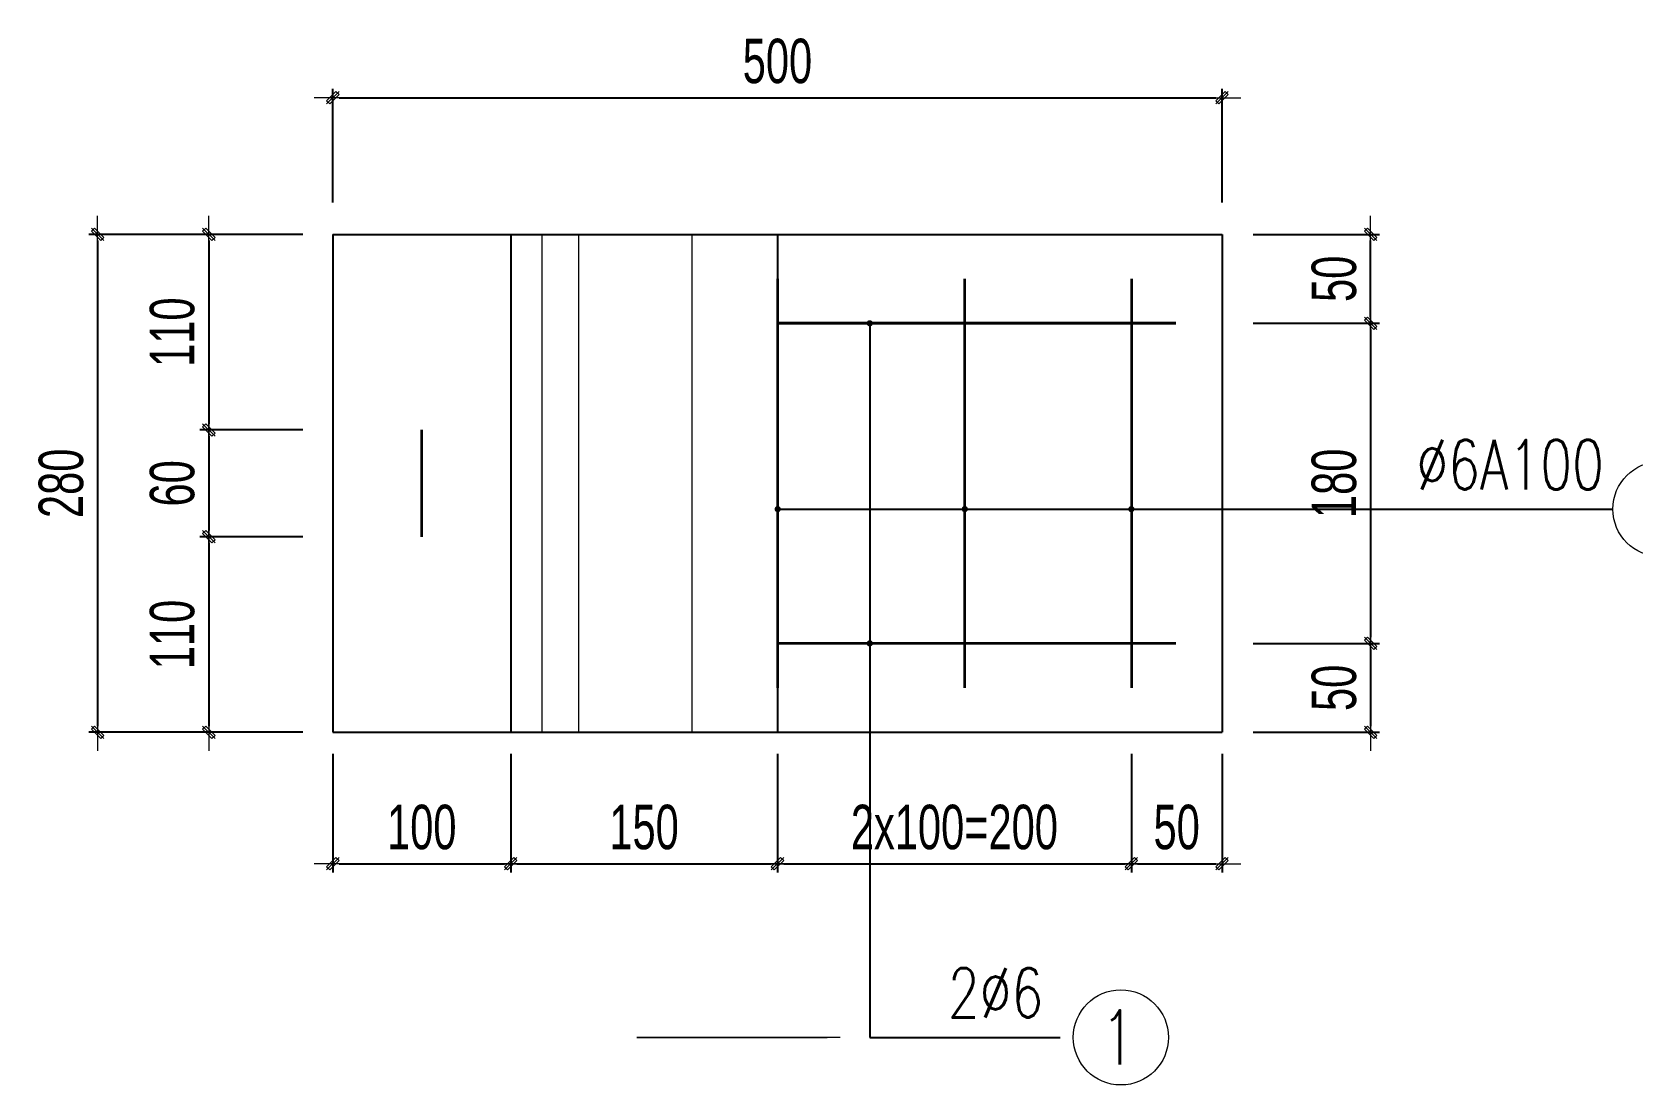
# Model space of a CAD drawing. Header units: inches. Extents: x -676 to 53517, y -16349 to 46516.
# Drawn here: x 30725 to 32526, y -865 to 319 of the extents above; entities that cross this region are included whole.
import ezdxf
from ezdxf.enums import TextEntityAlignment as Align

# ---------------------------------------------------------------- set-up
doc = ezdxf.new("R2010")
doc.units = ezdxf.units.IN
doc.header["$MEASUREMENT"] = 0
for name, color, linetype, lineweight in [('LC Dim', 8, 'Continuous', 18), ('LC Hatch', 252, 'Continuous', 9), ('LC Net thay', 7, 'Continuous', 25), ('LC Text2', 7, 'Continuous', 25), ('THEP', 1, 'Continuous', 35)]:
    doc.layers.add(name, color=color, linetype=linetype, lineweight=lineweight)
doc.styles.add('HOATBIF', font='hoatbif.shx', dxfattribs={"width": 0.7})
doc.styles.add('LC 3', font='vnsimli.shx', dxfattribs={"width": 0.75})
doc.dimstyles.new('1-100(1-25)', dxfattribs={"dimscale": 25, "dimtxt": 2.5, "dimasz": 0.35, "dimexe": 0.5, "dimexo": 0, "dimgap": 0.8, "dimtad": 1, "dimdec": 0, "dimzin": 0, "dimdsep": 46, "dimtxsty": 'HOATBIF', "dimblk1": 'DOT', "dimblk2": 'DOT', "dimsah": 1, "dimcen": -1, "dimdle": 1, "dimclrd": 256, "dimclre": 256, "dimclrt": 4, "dimadec": 3, "dimazin": 2, "dimtfac": 0.333333, "dimtdec": 0, "dimtix": 1, "dimtmove": 2, "dimatfit": 3, "dimldrblk": 'DOT', "dimfxl": 1, "dimtvp": 0.833333, "dimtolj": 1, "dimtzin": 0, "dimarcsym": 0})

# ---------------------------------------------------------------- blocks, each defined once
blk = doc.blocks.new('DOT')
at = {"layer": 'LC Dim'}
blk.add_line((-3, 0), (3, 0), dxfattribs=at)
at = {"layer": 'LC Dim', "color": 4}
blk.add_line((-1, -1), (1, 1), dxfattribs=at)
blk.add_lwpolyline([(0.5, 1), (-1, -0.5), (-0.5, -1), (1, 0.5)], close=True, dxfattribs=at)
blk = doc.blocks.new('*D735')
at = {"layer": 'Defpoints', "color": 0, "transparency": 16777216}
for p in [(31029.7, 91.5), (30799.1, -468.5), (31029.7, -468.5)]:
    blk.add_point(p, dxfattribs=at)
at = {"layer": 'LC Dim', "lineweight": -2, "transparency": 16777216}
for p, q in [((31029.7, 91.5), (30789.1, 91.5)), ((30799.1, 84.5), (30799.1, -461.5)), ((31029.7, -468.5), (30789.1, -468.5))]:
    blk.add_line(p, q, dxfattribs=at)
at = {"layer": 'LC Dim', "lineweight": -2, "transparency": 16777216, "xscale": 7, "yscale": 7, "zscale": 7}
for p, rotation in [((30799.1, 91.5), 90), ((30799.1, -468.5), 270)]:
    blk.add_blockref('DOT', p, dxfattribs=dict(at, rotation=rotation))
at = {"layer": 'LC Dim', "color": 4, "transparency": 16777216, "insert": (30758.1, -188.5), "char_height": 50, "attachment_point": 5, "rotation": 90, "style": 'HOATBIF'}
blk.add_mtext('\\A1;280', dxfattribs=at)
blk = doc.blocks.new('_Dot')
at = {"color": 0, "linetype": 'ByBlock', "lineweight": -2}
blk.add_line((-0.5, 0), (-1, 0), dxfattribs=at)
at = {"color": 0, "linetype": 'ByBlock', "const_width": 0.5}
blk.add_lwpolyline([(-0.25, 0, 1), (0.25, 0, 1)], format="xyb", close=True, dxfattribs=at)
blk = doc.blocks.new('*D736')
at = {"layer": 'Defpoints', "color": 0, "transparency": 16777216}
for p in [(31029.7, -248.5), (30924.1, -468.5), (31029.7, -468.5)]:
    blk.add_point(p, dxfattribs=at)
at = {"layer": 'LC Dim', "lineweight": -2, "transparency": 16777216}
for p, q in [((31029.7, -248.5), (30914.1, -248.5)), ((30924.1, -255.5), (30924.1, -461.5)), ((31029.7, -468.5), (30914.1, -468.5))]:
    blk.add_line(p, q, dxfattribs=at)
at = {"layer": 'LC Dim', "lineweight": -2, "transparency": 16777216, "xscale": 7, "yscale": 7, "zscale": 7}
for p, rotation in [((30924.1, -248.5), 90), ((30924.1, -468.5), 270)]:
    blk.add_blockref('DOT', p, dxfattribs=dict(at, rotation=rotation))
at = {"layer": 'LC Dim', "color": 4, "transparency": 16777216, "insert": (30883.1, -358.5), "char_height": 50, "attachment_point": 5, "rotation": 90, "style": 'HOATBIF'}
blk.add_mtext('\\A1;110', dxfattribs=at)
blk = doc.blocks.new('*D737')
at = {"layer": 'Defpoints', "color": 0, "transparency": 16777216}
for p in [(32098.7, -8.5), (32098.7, -368.5), (32230.7, -368.5)]:
    blk.add_point(p, dxfattribs=at)
at = {"layer": 'LC Dim', "lineweight": -2, "transparency": 16777216}
for p, q in [((32098.7, -8.5), (32240.7, -8.5)), ((32230.7, -15.5), (32230.7, -361.5)), ((32098.7, -368.5), (32240.7, -368.5))]:
    blk.add_line(p, q, dxfattribs=at)
at = {"layer": 'LC Dim', "lineweight": -2, "transparency": 16777216, "xscale": 7, "yscale": 7, "zscale": 7}
for p, rotation in [((32230.7, -8.5), 90), ((32230.7, -368.5), 270)]:
    blk.add_blockref('DOT', p, dxfattribs=dict(at, rotation=rotation))
at = {"layer": 'LC Dim', "color": 4, "transparency": 16777216, "insert": (32189.7, -188.5), "char_height": 50, "attachment_point": 5, "rotation": 90, "style": 'HOATBIF'}
blk.add_mtext('\\A1;180', dxfattribs=at)
blk = doc.blocks.new('*D738')
at = {"layer": 'Defpoints', "color": 0, "transparency": 16777216}
for p in [(31263.6, -492.6), (31563.6, -492.6), (31563.6, -616.3)]:
    blk.add_point(p, dxfattribs=at)
at = {"layer": 'LC Dim', "lineweight": -2, "transparency": 16777216}
for p, q in [((31263.6, -492.6), (31263.6, -626.3)), ((31563.6, -492.6), (31563.6, -626.3)), ((31270.6, -616.3), (31556.6, -616.3))]:
    blk.add_line(p, q, dxfattribs=at)
at = {"layer": 'LC Dim', "lineweight": -2, "transparency": 16777216, "xscale": 7, "yscale": 7, "zscale": 7, "rotation": 180}
blk.add_blockref('DOT', (31263.6, -616.3), dxfattribs=at)
at = {"layer": 'LC Dim', "lineweight": -2, "transparency": 16777216, "xscale": 7, "yscale": 7, "zscale": 7}
blk.add_blockref('DOT', (31563.6, -616.3), dxfattribs=at)
at = {"layer": 'LC Dim', "color": 4, "transparency": 16777216, "insert": (31413.6, -575.3), "char_height": 50, "attachment_point": 5, "style": 'HOATBIF'}
blk.add_mtext('\\A1;150', dxfattribs=at)
blk = doc.blocks.new('*D739')
at = {"layer": 'Defpoints', "color": 0, "transparency": 16777216}
for p in [(31063.6, -492.6), (31263.6, -492.6), (31263.6, -616.3)]:
    blk.add_point(p, dxfattribs=at)
at = {"layer": 'LC Dim', "lineweight": -2, "transparency": 16777216}
for p, q in [((31063.6, -492.6), (31063.6, -626.3)), ((31263.6, -492.6), (31263.6, -626.3)), ((31070.6, -616.3), (31256.6, -616.3))]:
    blk.add_line(p, q, dxfattribs=at)
at = {"layer": 'LC Dim', "lineweight": -2, "transparency": 16777216, "xscale": 7, "yscale": 7, "zscale": 7, "rotation": 180}
blk.add_blockref('DOT', (31063.6, -616.3), dxfattribs=at)
at = {"layer": 'LC Dim', "lineweight": -2, "transparency": 16777216, "xscale": 7, "yscale": 7, "zscale": 7}
blk.add_blockref('DOT', (31263.6, -616.3), dxfattribs=at)
at = {"layer": 'LC Dim', "color": 4, "transparency": 16777216, "insert": (31163.6, -575.3), "char_height": 50, "attachment_point": 5, "style": 'HOATBIF'}
blk.add_mtext('\\A1;100', dxfattribs=at)
blk = doc.blocks.new('*D740')
at = {"layer": 'Defpoints', "color": 0, "transparency": 16777216}
for p in [(32098.7, -368.5), (32098.7, -468.5), (32230.7, -468.5)]:
    blk.add_point(p, dxfattribs=at)
at = {"layer": 'LC Dim', "lineweight": -2, "transparency": 16777216}
for p, q in [((32098.7, -368.5), (32240.7, -368.5)), ((32230.7, -375.5), (32230.7, -461.5)), ((32098.7, -468.5), (32240.7, -468.5))]:
    blk.add_line(p, q, dxfattribs=at)
at = {"layer": 'LC Dim', "lineweight": -2, "transparency": 16777216, "xscale": 7, "yscale": 7, "zscale": 7}
for p, rotation in [((32230.7, -368.5), 90), ((32230.7, -468.5), 270)]:
    blk.add_blockref('DOT', p, dxfattribs=dict(at, rotation=rotation))
at = {"layer": 'LC Dim', "color": 4, "transparency": 16777216, "insert": (32189.7, -418.5), "char_height": 50, "attachment_point": 5, "rotation": 90, "style": 'HOATBIF'}
blk.add_mtext('\\A1;50', dxfattribs=at)
blk = doc.blocks.new('*D741')
at = {"layer": 'Defpoints', "color": 0, "transparency": 16777216}
for p in [(32063.6, 245.2), (31063.6, 127.4), (32063.6, 127.4)]:
    blk.add_point(p, dxfattribs=at)
at = {"layer": 'LC Dim', "lineweight": -2, "transparency": 16777216}
for p, q in [((31063.6, 127.4), (31063.6, 255.2)), ((32063.6, 127.4), (32063.6, 255.2)), ((31070.6, 245.2), (32056.6, 245.2))]:
    blk.add_line(p, q, dxfattribs=at)
at = {"layer": 'LC Dim', "lineweight": -2, "transparency": 16777216, "xscale": 7, "yscale": 7, "zscale": 7, "rotation": 180}
blk.add_blockref('DOT', (31063.6, 245.2), dxfattribs=at)
at = {"layer": 'LC Dim', "lineweight": -2, "transparency": 16777216, "xscale": 7, "yscale": 7, "zscale": 7}
blk.add_blockref('DOT', (32063.6, 245.2), dxfattribs=at)
at = {"layer": 'LC Dim', "color": 4, "transparency": 16777216, "insert": (31563.6, 286.2), "char_height": 50, "attachment_point": 5, "style": 'HOATBIF'}
blk.add_mtext('\\A1;500', dxfattribs=at)
blk = doc.blocks.new('*D744')
at = {"layer": 'Defpoints', "color": 0, "transparency": 16777216}
for p in [(31029.7, 91.5), (30924.1, -128.5), (31029.7, -128.5)]:
    blk.add_point(p, dxfattribs=at)
at = {"layer": 'LC Dim', "lineweight": -2, "transparency": 16777216}
for p, q in [((31029.7, 91.5), (30914.1, 91.5)), ((30924.1, 84.5), (30924.1, -121.5)), ((31029.7, -128.5), (30914.1, -128.5))]:
    blk.add_line(p, q, dxfattribs=at)
at = {"layer": 'LC Dim', "lineweight": -2, "transparency": 16777216, "xscale": 7, "yscale": 7, "zscale": 7}
for p, rotation in [((30924.1, 91.5), 90), ((30924.1, -128.5), 270)]:
    blk.add_blockref('DOT', p, dxfattribs=dict(at, rotation=rotation))
at = {"layer": 'LC Dim', "color": 4, "transparency": 16777216, "insert": (30883.1, -18.5), "char_height": 50, "attachment_point": 5, "rotation": 90, "style": 'HOATBIF'}
blk.add_mtext('\\A1;110', dxfattribs=at)
blk = doc.blocks.new('*D745')
at = {"layer": 'Defpoints', "color": 0, "transparency": 16777216}
for p in [(31029.7, -128.5), (30924.1, -248.5), (31029.7, -248.5)]:
    blk.add_point(p, dxfattribs=at)
at = {"layer": 'LC Dim', "lineweight": -2, "transparency": 16777216}
for p, q in [((31029.7, -128.5), (30914.1, -128.5)), ((30924.1, -135.5), (30924.1, -241.5)), ((31029.7, -248.5), (30914.1, -248.5))]:
    blk.add_line(p, q, dxfattribs=at)
at = {"layer": 'LC Dim', "lineweight": -2, "transparency": 16777216, "xscale": 7, "yscale": 7, "zscale": 7}
for p, rotation in [((30924.1, -128.5), 90), ((30924.1, -248.5), 270)]:
    blk.add_blockref('DOT', p, dxfattribs=dict(at, rotation=rotation))
at = {"layer": 'LC Dim', "color": 4, "transparency": 16777216, "insert": (30883.1, -188.5), "char_height": 50, "attachment_point": 5, "rotation": 90, "style": 'HOATBIF'}
blk.add_mtext('\\A1;60', dxfattribs=at)
blk = doc.blocks.new('*D749')
at = {"layer": 'Defpoints', "color": 0, "transparency": 16777216}
for p in [(32098.7, 91.5), (32230.7, 91.5), (32098.7, -8.5)]:
    blk.add_point(p, dxfattribs=at)
at = {"layer": 'LC Dim', "lineweight": -2, "transparency": 16777216}
for p, q in [((32098.7, 91.5), (32240.7, 91.5)), ((32230.7, -1.5), (32230.7, 84.5)), ((32098.7, -8.5), (32240.7, -8.5))]:
    blk.add_line(p, q, dxfattribs=at)
at = {"layer": 'LC Dim', "lineweight": -2, "transparency": 16777216, "xscale": 7, "yscale": 7, "zscale": 7}
for p, rotation in [((32230.7, 91.5), 90), ((32230.7, -8.5), 270)]:
    blk.add_blockref('DOT', p, dxfattribs=dict(at, rotation=rotation))
at = {"layer": 'LC Dim', "color": 4, "transparency": 16777216, "insert": (32189.7, 41.5), "char_height": 50, "attachment_point": 5, "rotation": 90, "style": 'HOATBIF'}
blk.add_mtext('\\A1;50', dxfattribs=at)
blk = doc.blocks.new('*D627')
at = {"layer": 'Defpoints', "color": 0, "transparency": 16777216}
for p in [(31961.6, -492.6), (32063.6, -492.6), (32063.6, -616.3)]:
    blk.add_point(p, dxfattribs=at)
at = {"layer": 'LC Dim', "lineweight": -2, "transparency": 16777216}
for p, q in [((31961.6, -492.6), (31961.6, -626.3)), ((32063.6, -492.6), (32063.6, -626.3)), ((31968.6, -616.3), (32056.6, -616.3))]:
    blk.add_line(p, q, dxfattribs=at)
at = {"layer": 'LC Dim', "lineweight": -2, "transparency": 16777216, "xscale": 7, "yscale": 7, "zscale": 7, "rotation": 180}
blk.add_blockref('DOT', (31961.6, -616.3), dxfattribs=at)
at = {"layer": 'LC Dim', "lineweight": -2, "transparency": 16777216, "xscale": 7, "yscale": 7, "zscale": 7}
blk.add_blockref('DOT', (32063.6, -616.3), dxfattribs=at)
at = {"layer": 'LC Dim', "color": 4, "transparency": 16777216, "insert": (32012.6, -575.3), "char_height": 50, "attachment_point": 5, "style": 'HOATBIF'}
blk.add_mtext('\\A1;50', dxfattribs=at)
blk = doc.blocks.new('*D628')
at = {"layer": 'Defpoints', "color": 0, "transparency": 16777216}
for p in [(31563.6, -492.6), (31961.6, -492.6), (31961.6, -616.3)]:
    blk.add_point(p, dxfattribs=at)
at = {"layer": 'LC Dim', "lineweight": -2, "transparency": 16777216}
for p, q in [((31563.6, -492.6), (31563.6, -626.3)), ((31961.6, -492.6), (31961.6, -626.3)), ((31570.6, -616.3), (31954.6, -616.3))]:
    blk.add_line(p, q, dxfattribs=at)
at = {"layer": 'LC Dim', "lineweight": -2, "transparency": 16777216, "xscale": 7, "yscale": 7, "zscale": 7, "rotation": 180}
blk.add_blockref('DOT', (31563.6, -616.3), dxfattribs=at)
at = {"layer": 'LC Dim', "lineweight": -2, "transparency": 16777216, "xscale": 7, "yscale": 7, "zscale": 7}
blk.add_blockref('DOT', (31961.6, -616.3), dxfattribs=at)
at = {"layer": 'LC Dim', "color": 4, "transparency": 16777216, "insert": (31762.6, -575.3), "char_height": 50, "attachment_point": 5, "style": 'HOATBIF'}
blk.add_mtext('\\A1;2x100=200', dxfattribs=at)

msp = doc.modelspace()

# ---------------------------------------------------------------- linework, layer by layer
at = {"layer": 'LC Dim'}
for p, q in [((31667.4, -8.5, 0), (31667.4, -811.6, 0)), ((31563.6, -217.5, 0), (32368, -217.5, 0)), ((32212.9, -217.5, 0), (32466.1, -217.5, 0)), ((32480.8, -217.5, 0), (32212.9, -217.5, 0)), ((31405.4, -811.6, 0), (31619.6, -811.6, 0)), ((31634.3, -811.6, 0), (31405.4, -811.6, 0))]:
    msp.add_line(p, q, dxfattribs=at)
for centre in [(32556.7, -217.5, 0), (31949.8, -811.6, 0)]:
    msp.add_circle(centre, 53.5, dxfattribs=at)
at = {"layer": 'LC Hatch'}
for p, q in [((31298.5, 91.5, 0), (31298.5, -468.5, 0)), ((31339.9, 91.5, 0), (31339.9, -468.5, 0)), ((31467.2, 91.5, 0), (31467.2, -468.5, 0))]:
    msp.add_line(p, q, dxfattribs=at)
at = {"layer": 'LC Net thay'}
for p, q in [((31063.6, 91.5, 0), (31063.6, -468.5, 0)), ((31063.6, 91.5, 0), (31063.6, -468.5, 0)), ((31063.6, 91.5, 0), (32063.6, 91.5, 0)), ((31263.6, 91.5, 0), (31263.6, -468.5, 0)), ((31563.6, 91.5, 0), (31563.6, -468.5, 0)), ((32063.6, 91.5, 0), (32063.6, -468.5, 0)), ((31063.6, -468.5, 0), (32063.6, -468.5, 0))]:
    msp.add_line(p, q, dxfattribs=at)
at = {"layer": 'THEP'}
for p, q in [((31563.6, 41.5, 0), (31563.6, -418.5, 0)), ((31774.1, 41.5, 0), (31774.1, -418.5, 0)), ((31961.6, 41.5, 0), (31961.6, -418.5, 0)), ((31563.6, -8.5, 0), (32011.6, -8.5, 0)), ((32011.6, -8.5, 0), (31563.6, -8.5, 0)), ((31163.6, -248.5, 0), (31163.6, -128.5, 0)), ((32011.6, -368.5, 0), (31563.6, -368.5, 0))]:
    msp.add_line(p, q, dxfattribs=at)

# ---------------------------------------------------------------- texts
at = {"layer": 'LC Text2', "linetype": 'ByBlock', "style": 'LC 3', "width": 0.75}
for s, p in [('%%C6A100', (32282.2, -195.3, 0)), ('2%%C6', (31755.3, -789.4, 0))]:
    msp.add_text(s, height=55.56, dxfattribs=at).set_placement(p)
at = {"layer": 'LC Text2', "ltscale": 100, "style": 'LC 3', "width": 0.75}
msp.add_text('1', height=61.1, dxfattribs=at).set_placement((31946.8, -811.6, 0), align=Align.MIDDLE_CENTER)

# ---------------------------------------------------------------- dimensions: what is measured, and where the dimension line sits
at = {"layer": 'LC Dim'}
for base, p1, p2, picture, middle in [((32063.6, 245.2, 0), (31063.6, 127.4, 0), (32063.6, 127.4, 0), '*D741', (31563.6, 286.2, 0)), ((31263.6, -616.3, 0), (31063.6, -492.6, 0), (31263.6, -492.6, 0), '*D739', (31163.6, -575.3, 0)), ((31563.6, -616.3, 0), (31263.6, -492.6, 0), (31563.6, -492.6, 0), '*D738', (31413.6, -575.3, 0))]:
    dim = msp.add_linear_dim(base=base, p1=p1, p2=p2, dimstyle='1-100(1-25)', override={"dimscale": 20, "dimlfac": 0.5}, dxfattribs=at)
    dim.commit()
    dim.dimension.update_dxf_attribs({"geometry": picture, "text_midpoint": middle})
for base, p1, p2, picture, middle in [((30799.1, -468.5, 0), (31029.7, 91.5, 0), (31029.7, -468.5, 0), '*D735', (30758.1, -188.5, 0)), ((30924.1, -128.5, 0), (31029.7, 91.5, 0), (31029.7, -128.5, 0), '*D744', (30883.1, -18.5, 0)), ((32230.7, 91.5, 0), (32098.7, -8.5, 0), (32098.7, 91.5, 0), '*D749', (32189.7, 41.5, 0)), ((30924.1, -248.5, 0), (31029.7, -128.5, 0), (31029.7, -248.5, 0), '*D745', (30883.1, -188.5, 0)), ((30924.1, -468.5, 0), (31029.7, -248.5, 0), (31029.7, -468.5, 0), '*D736', (30883.1, -358.5, 0)), ((32230.7, -468.5, 0), (32098.7, -368.5, 0), (32098.7, -468.5, 0), '*D740', (32189.7, -418.5, 0))]:
    dim = msp.add_linear_dim(base=base, p1=p1, p2=p2, angle=90, dimstyle='1-100(1-25)', override={"dimscale": 20, "dimlfac": 0.5}, dxfattribs=at)
    dim.commit()
    dim.dimension.update_dxf_attribs({"geometry": picture, "text_midpoint": middle})
dim = msp.add_linear_dim(base=(32230.7, -368.5, 0), p1=(32098.7, -8.5, 0), p2=(32098.7, -368.5, 0), angle=90, text='180', dimstyle='1-100(1-25)', override={"dimscale": 20, "dimlfac": 0.5}, dxfattribs=at)
dim.commit()
dim.dimension.update_dxf_attribs({"geometry": '*D737', "text_midpoint": (32189.7, -188.5, 0)})
for base, p1, p2, text, picture, middle in [((31961.6, -616.3, 0), (31563.6, -492.6, 0), (31961.6, -492.6, 0), '2x100=200', '*D628', (31762.6, -575.3, 0)), ((32063.6, -616.3, 0), (31961.6, -492.6, 0), (32063.6, -492.6, 0), '50', '*D627', (32012.6, -575.3, 0))]:
    dim = msp.add_linear_dim(base=base, p1=p1, p2=p2, text=text, dimstyle='1-100(1-25)', override={"dimscale": 20, "dimlfac": 0.5}, dxfattribs=at)
    dim.commit()
    dim.dimension.update_dxf_attribs({"geometry": picture, "text_midpoint": middle})

# ---------------------------------------------------------------- leaders
for points in [[(31667.4, -8.5, 0), (31667.4, -811.6, 0), (31881.6, -811.6, 0)], [(31563.9, -217.5, 0), (32419.2, -217.5, 0)], [(31774.3, -217.5, 0), (32484.7, -217.5, 0)], [(31961.6, -217.5, 0), (32503.2, -217.5, 0)], [(31667.4, -368.5, 0), (31667.4, -811.6, 0)]]:
    msp.add_leader(points, dimstyle='1-100(1-25)', override={"dimscale": 20, "dimlfac": 0.5}, dxfattribs=at)

doc.saveas('drawing.dxf')
